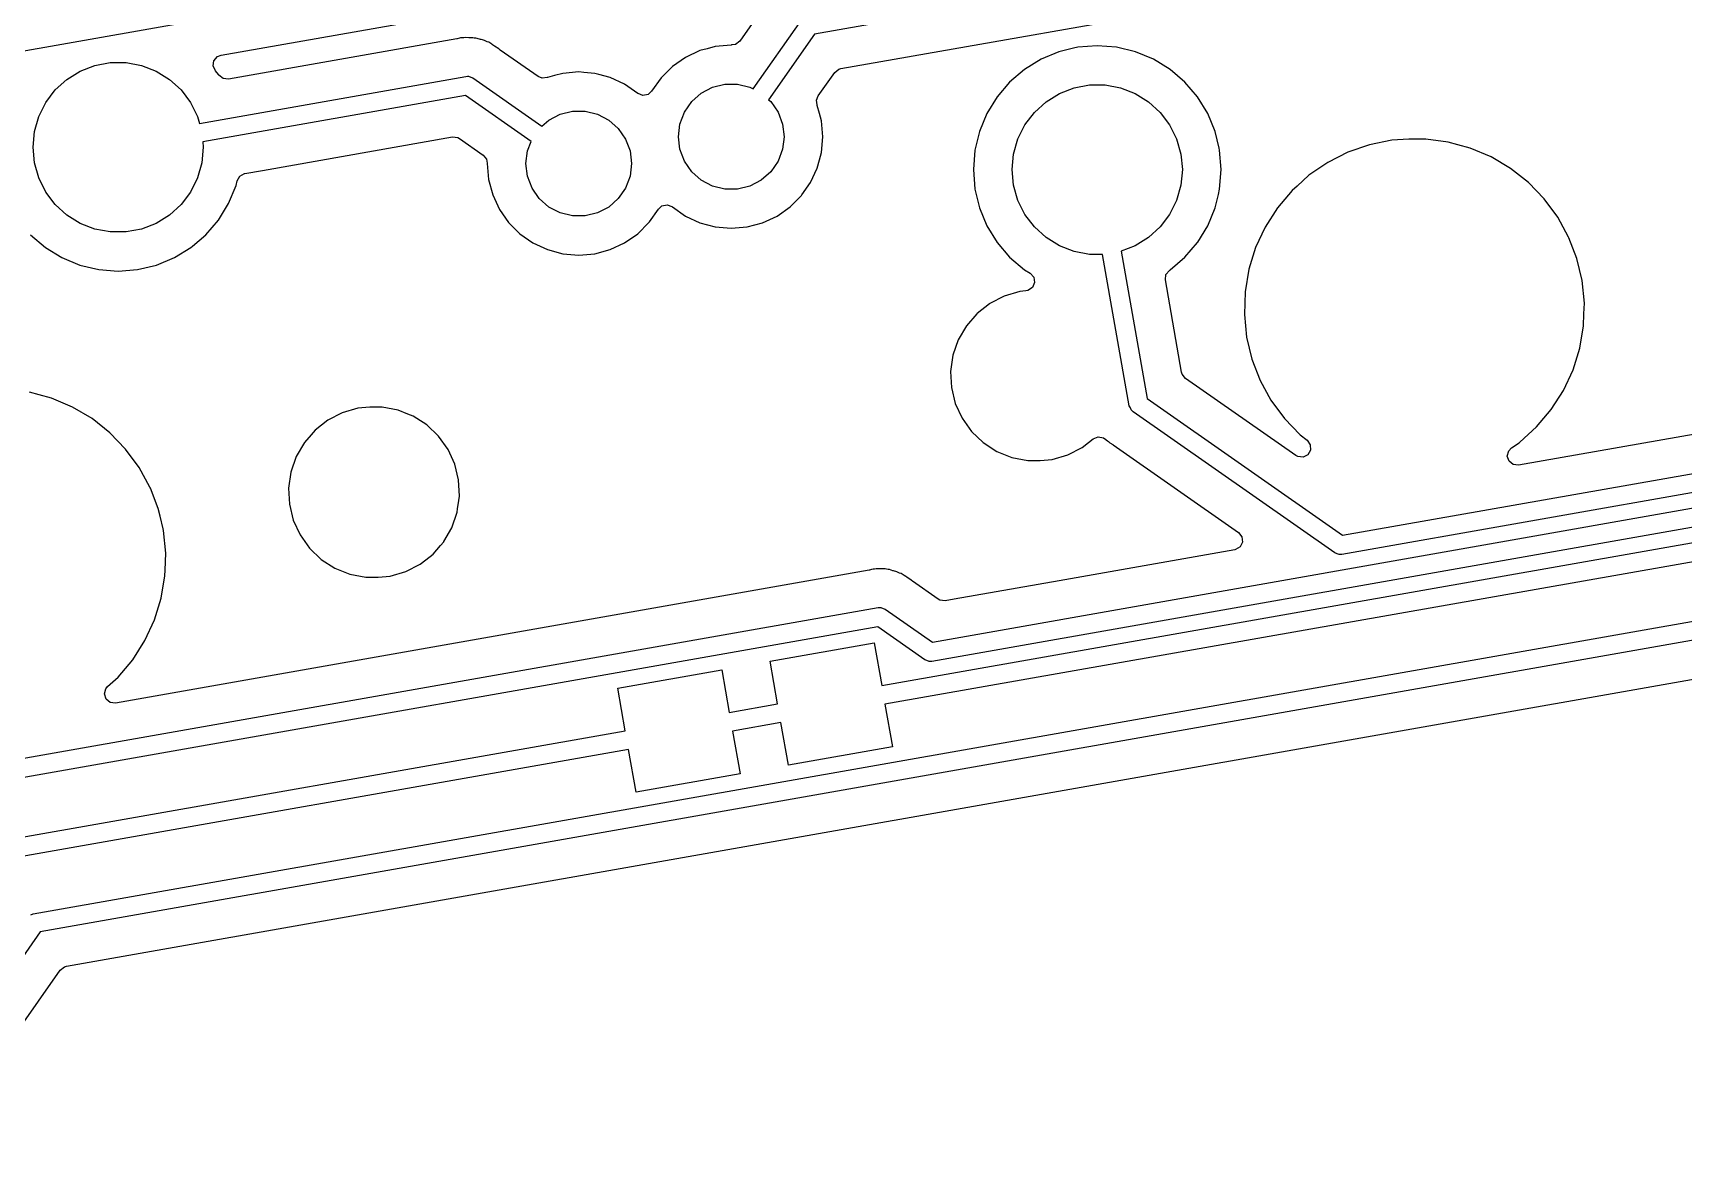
# Model space of a CAD drawing. Extents: x -140 to 29, y -83 to 10.
# Drawn here: x -104.92 to -83.09, y -37.67 to -22.68 of the extents above; entities that cross this region are included whole.
import ezdxf

# ---------------------------------------------------------------- set-up
doc = ezdxf.new("R2010")
doc.units = 0
doc.layers.add('BLACK', color=7, linetype='CONTINUOUS')

msp = doc.modelspace()

# ---------------------------------------------------------------- linework, layer by layer
at = {"layer": 'BLACK', "linetype": 'CONTINUOUS'}
for p, q in [((-52.0292, -13.5745), (-108.202, -23.4792)), ((-102.437, -22.9791), (-86.7335, -20.2101)), ((-86.1108, -21.2036), (-94.5865, -22.6981)), ((-94.2394, -23.1532), (-86.4939, -21.7875)), ((-95.197, -22.2475), (-95.577, -22.7902)), ((-95.4, -23.424), (-94.7616, -22.5123)), ((-94.5865, -22.6981), (-95.1949, -23.5669)), ((-99.3189, -22.7623), (-102.339, -23.2949)), ((-99.3131, -22.761), (-99.3189, -22.7623)), ((-99.2829, -22.7527), (-99.3131, -22.761)), ((-99.2676, -22.7485), (-99.2829, -22.7527)), ((-99.2474, -22.7481), (-99.2676, -22.7485)), ((-99.2277, -22.7462), (-99.2474, -22.7481)), ((-99.2077, -22.7427), (-99.2277, -22.7462)), ((-99.1607, -22.7463), (-99.2077, -22.7427)), ((-99.1548, -22.7465), (-99.1607, -22.7463)), ((-99.1249, -22.746), (-99.1548, -22.7465)), ((-99.1076, -22.7457), (-99.1249, -22.746)), ((-99.0879, -22.7504), (-99.1076, -22.7457)), ((-99.1076, -22.7457), (-99.1076, -22.7457)), ((-99.1076, -22.7457), (-99.1076, -22.7457)), ((-99.0684, -22.7535), (-99.0879, -22.7504)), ((-99.0482, -22.755), (-99.0684, -22.7535)), ((-99.0035, -22.7702), (-99.0482, -22.755)), ((-98.9978, -22.7719), (-99.0035, -22.7702)), ((-98.9806, -22.776), (-98.9978, -22.7719)), ((-98.9519, -22.7828), (-98.9806, -22.776)), ((-98.934, -22.7922), (-98.9519, -22.7828)), ((-98.9158, -22.8001), (-98.934, -22.7922)), ((-98.8966, -22.8066), (-98.9158, -22.8001)), ((-98.8571, -22.8324), (-98.8966, -22.8066)), ((-98.852, -22.8354), (-98.8571, -22.8324)), ((-98.8458, -22.8387), (-98.852, -22.8354)), ((-98.8213, -22.8559), (-98.8458, -22.8387)), ((-98.7627, -22.8942), (-98.8213, -22.8559)), ((-98.7567, -22.8994), (-98.7627, -22.8942)), ((-98.7565, -22.8991), (-98.7567, -22.8994)), ((-98.7445, -22.9097), (-98.7565, -22.8991)), ((-98.2436, -23.2604), (-98.7445, -22.9097)), ((-96.1038, -22.9167), (-96.2952, -23.0059)), ((-96.0091, -22.8913), (-96.1038, -22.9167)), ((-96.1038, -22.9167), (-96.1038, -22.9167)), ((-95.8998, -22.862), (-96.0091, -22.8913)), ((-95.6894, -22.8436), (-95.8998, -22.862)), ((-95.6839, -22.8436), (-95.6894, -22.8436)), ((-95.6894, -22.8436), (-95.6894, -22.8436)), ((-95.6894, -22.8436), (-95.6894, -22.8436)), ((-95.6325, -22.8345), (-95.6839, -22.8423)), ((-95.6839, -22.8423), (-95.6839, -22.8436)), ((-95.577, -22.7902), (-95.6325, -22.8345)), ((-91.1611, -22.8864), (-91.355, -22.9329)), ((-91.105, -22.8729), (-91.1611, -22.8864)), ((-90.8487, -22.8527), (-91.105, -22.8729)), ((-90.5923, -22.8729), (-90.8487, -22.8527)), ((-90.3423, -22.9329), (-90.5923, -22.8729)), ((-104.298, -23.1881), (-104.105, -23.1131)), ((-104.105, -23.1131), (-103.901, -23.075)), ((-103.901, -23.075), (-103.693, -23.075)), ((-103.693, -23.075), (-103.489, -23.1131)), ((-103.489, -23.1131), (-103.295, -23.1881)), ((-102.54, -23.1203), (-102.53, -23.0501)), ((-102.511, -23.1851), (-102.54, -23.1203)), ((-102.53, -23.0501), (-102.483, -22.9967)), ((-102.483, -22.9967), (-102.437, -22.9791)), ((-96.4682, -23.1271), (-96.6176, -23.2764)), ((-96.2952, -23.0059), (-96.4682, -23.1271)), ((-96.4682, -23.1271), (-96.4682, -23.1271)), ((-91.5925, -23.0313), (-91.8118, -23.1656)), ((-91.5886, -23.0297), (-91.5925, -23.0313)), ((-91.355, -22.9329), (-91.5886, -23.0297)), ((-90.1048, -23.0313), (-90.3423, -22.9329)), ((-89.8855, -23.1656), (-90.1048, -23.0313)), ((-104.628, -23.4373), (-104.475, -23.2974)), ((-104.475, -23.2974), (-104.298, -23.1881)), ((-103.295, -23.1881), (-103.119, -23.2974)), ((-103.119, -23.2974), (-102.965, -23.4373)), ((-102.722, -23.8788), (-99.1983, -23.2574)), ((-102.471, -23.2321), (-102.511, -23.1851)), ((-102.468, -23.2366), (-102.471, -23.2321)), ((-102.471, -23.2321), (-102.471, -23.2321)), ((-102.465, -23.2422), (-102.468, -23.2366)), ((-102.41, -23.287), (-102.465, -23.2422)), ((-102.339, -23.2949), (-102.41, -23.287)), ((-99.1983, -23.2574), (-99.1759, -23.2567)), ((-99.1759, -23.2567), (-99.1716, -23.2556)), ((-99.1716, -23.2556), (-99.169, -23.2565)), ((-99.169, -23.2565), (-99.1627, -23.2563)), ((-99.1627, -23.2563), (-99.1342, -23.2682)), ((-99.1342, -23.2682), (-99.1049, -23.2781)), ((-99.1049, -23.2781), (-98.1932, -23.9165)), ((-98.1883, -23.282), (-98.2436, -23.2604)), ((-98.1254, -23.2725), (-98.1883, -23.282)), ((-98.1249, -23.274), (-98.1254, -23.2725)), ((-98.1197, -23.2721), (-98.1249, -23.274)), ((-98.025, -23.2468), (-98.1197, -23.2721)), ((-97.9157, -23.2175), (-98.025, -23.2468)), ((-97.7053, -23.1991), (-97.9157, -23.2175)), ((-97.637, -23.205), (-97.7053, -23.1991)), ((-97.7053, -23.1991), (-97.7053, -23.1991)), ((-97.4949, -23.2175), (-97.637, -23.205)), ((-97.4405, -23.2321), (-97.4949, -23.2175)), ((-97.2909, -23.2721), (-97.4405, -23.2321)), ((-97.0995, -23.3614), (-97.2909, -23.2721)), ((-97.2909, -23.2721), (-97.2909, -23.2721)), ((-96.9262, -23.4828), (-97.0995, -23.3614)), ((-96.6176, -23.2764), (-96.7419, -23.4539)), ((-96.6176, -23.2764), (-96.6176, -23.2764)), ((-94.5391, -23.5169), (-94.3207, -23.205)), ((-94.3207, -23.205), (-94.2653, -23.1607)), ((-94.2653, -23.1607), (-94.2394, -23.1532)), ((-92.0073, -23.3326), (-92.1743, -23.5281)), ((-91.8118, -23.1656), (-92.0073, -23.3326)), ((-91.8118, -23.1656), (-91.8118, -23.1656)), ((-91.8118, -23.1656), (-91.8118, -23.1656)), ((-89.69, -23.3326), (-89.8855, -23.1656)), ((-89.8855, -23.1656), (-89.8855, -23.1656)), ((-89.523, -23.5281), (-89.69, -23.3326)), ((-104.753, -23.6029), (-104.628, -23.4373)), ((-102.965, -23.4373), (-102.84, -23.6029)), ((-99.2058, -23.5126), (-102.678, -24.1249)), ((-98.337, -24.1209), (-99.2058, -23.5126)), ((-96.9248, -23.4839), (-96.9262, -23.4828)), ((-96.9243, -23.4841), (-96.9248, -23.4839)), ((-96.922, -23.4857), (-96.9243, -23.4841)), ((-96.9216, -23.4851), (-96.922, -23.4857)), ((-96.8589, -23.5103), (-96.9216, -23.4851)), ((-96.7892, -23.4968), (-96.8589, -23.5103)), ((-96.7432, -23.453), (-96.7892, -23.4968)), ((-96.7419, -23.4539), (-96.7432, -23.453)), ((-96.2122, -23.592), (-96.0862, -23.4804)), ((-96.0862, -23.4804), (-95.9371, -23.4021)), ((-95.9371, -23.4021), (-95.7736, -23.3618)), ((-95.7736, -23.3618), (-95.6052, -23.3618)), ((-95.6052, -23.3618), (-95.4417, -23.4021)), ((-95.4417, -23.4021), (-95.4, -23.424)), ((-95.1949, -23.5669), (-95.1666, -23.592)), ((-94.5608, -23.5722), (-94.5391, -23.5169)), ((-94.5512, -23.6351), (-94.5608, -23.5722)), ((-92.1743, -23.5281), (-92.3086, -23.7474)), ((-92.1743, -23.5281), (-92.1743, -23.5281)), ((-91.5266, -23.5935), (-91.3501, -23.4842)), ((-91.3501, -23.4842), (-91.1565, -23.4092)), ((-91.1565, -23.4092), (-90.9525, -23.3711)), ((-90.9525, -23.3711), (-90.7448, -23.3711)), ((-90.7448, -23.3711), (-90.5408, -23.4092)), ((-90.5408, -23.4092), (-90.3472, -23.4842)), ((-90.3472, -23.4842), (-90.1707, -23.5935)), ((-89.3887, -23.7474), (-89.523, -23.5281)), ((-89.523, -23.5281), (-89.523, -23.5281)), ((-104.922, -34.3331), (-44.9613, -23.7604)), ((-104.903, -23.9885), (-104.846, -23.7888)), ((-104.846, -23.7888), (-104.753, -23.6029)), ((-102.84, -23.6029), (-102.748, -23.7888)), ((-102.748, -23.7888), (-102.722, -23.8788)), ((-98.1021, -23.8358), (-97.953, -23.7576)), ((-97.953, -23.7576), (-97.7895, -23.7173)), ((-97.7895, -23.7173), (-97.6211, -23.7173)), ((-97.6211, -23.7173), (-97.4576, -23.7576)), ((-97.4576, -23.7576), (-97.3085, -23.8358)), ((-96.3676, -23.8881), (-96.3079, -23.7306)), ((-96.3079, -23.7306), (-96.2122, -23.592)), ((-95.1666, -23.592), (-95.0709, -23.7306)), ((-95.0709, -23.7306), (-95.0112, -23.8881)), ((-94.5528, -23.6357), (-94.5512, -23.6351)), ((-94.5509, -23.6408), (-94.5528, -23.6357)), ((-94.5223, -23.7474), (-94.5509, -23.6408)), ((-94.4962, -23.8448), (-94.5223, -23.7474)), ((-92.3086, -23.7474), (-92.407, -23.9849)), ((-91.8051, -23.899), (-91.68, -23.7333)), ((-91.68, -23.7333), (-91.5266, -23.5935)), ((-90.1707, -23.5935), (-90.0173, -23.7333)), ((-90.0173, -23.7333), (-89.8922, -23.899)), ((-89.2903, -23.9849), (-89.3887, -23.7474)), ((-104.922, -24.1952), (-104.903, -23.9885)), ((-44.9287, -24.0085), (-104.828, -34.5703)), ((-98.1932, -23.9165), (-98.1021, -23.8358)), ((-97.3085, -23.8358), (-97.1825, -23.9475)), ((-97.1825, -23.9475), (-97.0868, -24.0861)), ((-96.3879, -24.0552), (-96.3676, -23.8881)), ((-95.0112, -23.8881), (-94.9909, -24.0552)), ((-94.4778, -24.0552), (-94.4962, -23.8448)), ((-92.407, -23.9849), (-92.467, -24.2349)), ((-91.8977, -24.0849), (-91.8051, -23.899)), ((-89.8922, -23.899), (-89.7996, -24.0849)), ((-89.2372, -24.2061), (-89.2903, -23.9849)), ((-104.903, -24.4019), (-104.922, -24.1952)), ((-102.672, -24.1952), (-102.691, -24.4019)), ((-102.678, -24.1249), (-102.672, -24.1952)), ((-101.889, -24.502), (-99.3764, -24.059)), ((-99.3764, -24.059), (-99.3058, -24.0669)), ((-99.3058, -24.0669), (-99.2822, -24.0799)), ((-99.2822, -24.0799), (-98.9703, -24.2983)), ((-98.3835, -24.2435), (-98.337, -24.1209)), ((-97.0868, -24.0861), (-97.0271, -24.2435)), ((-96.3676, -24.2224), (-96.3879, -24.0552)), ((-96.3079, -24.3798), (-96.3676, -24.2224)), ((-95.0112, -24.2224), (-95.0709, -24.3798)), ((-94.9909, -24.0552), (-95.0112, -24.2224)), ((-94.4962, -24.2656), (-94.4778, -24.0552)), ((-91.9545, -24.2845), (-91.8977, -24.0849)), ((-89.7996, -24.0849), (-89.7428, -24.2845)), ((-89.2303, -24.2349), (-89.2372, -24.2061)), ((-87.2498, -24.1616), (-87.5336, -24.2601)), ((-87.2497, -24.1616), (-87.2498, -24.1616)), ((-86.9553, -24.1017), (-87.2497, -24.1616)), ((-86.7305, -24.0867), (-86.9553, -24.1017)), ((-86.9553, -24.1017), (-86.9553, -24.1017)), ((-86.9553, -24.1017), (-86.9553, -24.1017)), ((-86.5052, -24.0867), (-86.7305, -24.0867)), ((-86.2074, -24.1267), (-86.5052, -24.0867)), ((-86.0802, -24.1616), (-86.2074, -24.1267)), ((-86.2074, -24.1267), (-86.2074, -24.1267)), ((-86.2074, -24.1267), (-86.2074, -24.1267)), ((-85.9176, -24.2061), (-86.0802, -24.1616)), ((-85.641, -24.3234), (-85.9176, -24.2061)), ((-104.846, -24.6016), (-104.903, -24.4019)), ((-102.691, -24.4019), (-102.748, -24.6016)), ((-98.9703, -24.2983), (-98.926, -24.3537)), ((-98.926, -24.3537), (-98.9182, -24.4052)), ((-98.9182, -24.4052), (-98.9169, -24.4052)), ((-98.9169, -24.4052), (-98.9169, -24.4107)), ((-98.9169, -24.4107), (-98.9169, -24.4107)), ((-98.9169, -24.4107), (-98.9169, -24.4107)), ((-98.9169, -24.4107), (-98.8985, -24.6211)), ((-98.4038, -24.4107), (-98.3835, -24.2435)), ((-98.3835, -24.5778), (-98.4038, -24.4107)), ((-97.0271, -24.2435), (-97.0068, -24.4107)), ((-97.0068, -24.4107), (-97.0271, -24.5778)), ((-96.2122, -24.5184), (-96.3079, -24.3798)), ((-95.0709, -24.3798), (-95.1666, -24.5184)), ((-94.5509, -24.4696), (-94.5217, -24.3609)), ((-94.5217, -24.3609), (-94.4962, -24.2656)), ((-92.467, -24.2349), (-92.4872, -24.4913)), ((-91.9737, -24.4913), (-91.9545, -24.2845)), ((-89.7428, -24.2845), (-89.7237, -24.4913)), ((-89.2101, -24.4913), (-89.2303, -24.2349)), ((-87.8018, -24.3957), (-88.0495, -24.5657)), ((-87.5336, -24.2601), (-87.8018, -24.3957)), ((-85.6409, -24.3234), (-85.641, -24.3234)), ((-85.641, -24.3234), (-85.641, -24.3234)), ((-85.3824, -24.4765), (-85.6409, -24.3234)), ((-104.753, -24.7874), (-104.846, -24.6016)), ((-104.48, -35.0254), (-44.895, -24.5189)), ((-102.748, -24.6016), (-102.84, -24.7874)), ((-102.238, -24.7015), (-102.223, -24.6379)), ((-102.223, -24.6379), (-102.188, -24.5763)), ((-102.188, -24.5763), (-102.125, -24.5436)), ((-102.125, -24.5436), (-102.123, -24.5432)), ((-102.123, -24.5432), (-101.889, -24.502)), ((-98.8985, -24.6211), (-98.8439, -24.8251)), ((-98.3238, -24.7353), (-98.3835, -24.5778)), ((-97.0271, -24.5778), (-97.0868, -24.7353)), ((-96.0862, -24.6301), (-96.2122, -24.5184)), ((-95.9371, -24.7083), (-96.0862, -24.6301)), ((-95.2926, -24.6301), (-95.4417, -24.7083)), ((-95.1666, -24.5184), (-95.2926, -24.6301)), ((-94.755, -24.8251), (-94.6401, -24.661)), ((-94.6401, -24.661), (-94.5509, -24.4696)), ((-94.5509, -24.4696), (-94.5509, -24.4696)), ((-92.4872, -24.4913), (-92.467, -24.7476)), ((-91.9545, -24.698), (-91.9737, -24.4913)), ((-89.7237, -24.4913), (-89.7428, -24.698)), ((-89.2303, -24.7476), (-89.2101, -24.4913)), ((-88.0495, -24.5657), (-88.2074, -24.7085)), ((-88.0495, -24.5657), (-88.0495, -24.5657)), ((-88.0495, -24.5657), (-88.0495, -24.5657)), ((-87.606, -29.3266), (-60.6587, -24.5751)), ((-85.3824, -24.4766), (-85.3824, -24.4765)), ((-85.1466, -24.6628), (-85.3824, -24.4766)), ((-84.9377, -24.8788), (-85.1466, -24.6628)), ((-85.1466, -24.6628), (-85.1466, -24.6628)), ((-104.628, -24.9531), (-104.753, -24.7874)), ((-102.84, -24.7874), (-102.965, -24.9531)), ((-102.337, -24.9391), (-102.238, -24.7015)), ((-102.238, -24.7015), (-102.238, -24.7015)), ((-102.238, -24.7015), (-102.238, -24.7015)), ((-98.8439, -24.8251), (-98.7546, -25.0165)), ((-98.2281, -24.8739), (-98.3238, -24.7353)), ((-98.1021, -24.9855), (-98.2281, -24.8739)), ((-97.1825, -24.8739), (-97.3085, -24.9855)), ((-97.0868, -24.7353), (-97.1825, -24.8739)), ((-95.7736, -24.7486), (-95.9371, -24.7083)), ((-95.6052, -24.7486), (-95.7736, -24.7486)), ((-95.4417, -24.7083), (-95.6052, -24.7486)), ((-94.9106, -24.9834), (-94.7613, -24.834)), ((-94.7613, -24.834), (-94.755, -24.8251)), ((-92.467, -24.7476), (-92.407, -24.9976)), ((-91.8977, -24.8977), (-91.9545, -24.698)), ((-89.7428, -24.698), (-89.7996, -24.8977)), ((-89.2903, -24.9976), (-89.2475, -24.8195)), ((-89.2475, -24.8195), (-89.2303, -24.7476)), ((-88.2724, -24.7673), (-88.4664, -24.9968)), ((-88.2074, -24.7085), (-88.2724, -24.7673)), ((-88.2724, -24.7673), (-88.2724, -24.7673)), ((-60.5643, -24.8123), (-87.6135, -29.5818)), ((-84.7594, -25.1207), (-84.9377, -24.8788)), ((-104.475, -25.0929), (-104.628, -24.9531)), ((-104.298, -25.2022), (-104.475, -25.0929)), ((-103.119, -25.0929), (-103.295, -25.2022)), ((-102.965, -24.9531), (-103.119, -25.0929)), ((-102.457, -25.1355), (-102.337, -24.9391)), ((-98.7546, -25.0165), (-98.6335, -25.1895)), ((-97.953, -25.0638), (-98.1021, -24.9855)), ((-97.7895, -25.1041), (-97.953, -25.0638)), ((-97.6211, -25.1041), (-97.7895, -25.1041)), ((-97.4576, -25.0638), (-97.6211, -25.1041)), ((-97.3085, -24.9855), (-97.4576, -25.0638)), ((-96.7706, -25.18), (-96.6529, -25.012)), ((-96.6529, -25.012), (-96.6515, -25.0129)), ((-96.6515, -25.0129), (-96.6056, -24.9691)), ((-96.6056, -24.9691), (-96.5358, -24.9556)), ((-96.5358, -24.9556), (-96.4731, -24.9807)), ((-96.4731, -24.9807), (-96.4727, -24.9802)), ((-96.4727, -24.9802), (-96.4705, -24.9818)), ((-96.4705, -24.9818), (-96.4699, -24.982)), ((-96.4699, -24.982), (-96.4685, -24.9831)), ((-96.4685, -24.9831), (-96.4682, -24.9834)), ((-96.4682, -24.9834), (-96.4682, -24.9834)), ((-96.4682, -24.9834), (-96.2952, -25.1045)), ((-96.2952, -25.1045), (-96.1038, -25.1938)), ((-95.275, -25.1938), (-95.0836, -25.1045)), ((-95.0836, -25.1045), (-94.9106, -24.9834)), ((-93.0298, -30.7399), (-60.397, -24.9859)), ((-92.407, -24.9976), (-92.3086, -25.2351)), ((-91.8051, -25.0835), (-91.8977, -24.8977)), ((-91.68, -25.2492), (-91.8051, -25.0835)), ((-89.8922, -25.0835), (-90.0173, -25.2492)), ((-89.7996, -24.8977), (-89.8922, -25.0835)), ((-89.3882, -25.2341), (-89.2903, -24.9976)), ((-88.4664, -24.9968), (-88.6281, -25.25)), ((-88.4664, -24.9968), (-88.4664, -24.9968)), ((-104.105, -25.2772), (-104.298, -25.2022)), ((-103.901, -25.3154), (-104.105, -25.2772)), ((-103.693, -25.3154), (-103.901, -25.3154)), ((-103.489, -25.2772), (-103.693, -25.3154)), ((-103.295, -25.2022), (-103.489, -25.2772)), ((-102.638, -25.3538), (-102.471, -25.1583)), ((-102.471, -25.1583), (-102.457, -25.1355)), ((-102.471, -25.1583), (-102.471, -25.1583)), ((-98.6335, -25.1895), (-98.4841, -25.3388)), ((-96.9265, -25.3388), (-96.7772, -25.1895)), ((-96.7772, -25.1895), (-96.7706, -25.18)), ((-96.1038, -25.1938), (-95.8998, -25.2484)), ((-95.8998, -25.2484), (-95.6894, -25.2668)), ((-95.6894, -25.2668), (-95.479, -25.2484)), ((-95.479, -25.2484), (-95.275, -25.1938)), ((-93.7, -31.3151), (-59.5705, -25.2971)), ((-60.3026, -25.2231), (-93.0374, -30.9951)), ((-92.3086, -25.2351), (-92.1743, -25.4544)), ((-91.5266, -25.389), (-91.68, -25.2492)), ((-90.0173, -25.2492), (-90.1707, -25.389)), ((-89.5207, -25.4505), (-89.3887, -25.2351)), ((-89.3887, -25.2351), (-89.3882, -25.2341)), ((-88.6281, -25.25), (-88.7546, -25.5226)), ((-84.615, -25.3842), (-84.7594, -25.1207)), ((-104.955, -25.3538), (-104.76, -25.5208)), ((-104.76, -25.5208), (-104.541, -25.6551)), ((-103.053, -25.6551), (-102.834, -25.5208)), ((-102.834, -25.5208), (-102.813, -25.5027)), ((-102.813, -25.5027), (-102.638, -25.3538)), ((-98.4841, -25.3388), (-98.3111, -25.46)), ((-98.3111, -25.46), (-98.1197, -25.5492)), ((-97.2909, -25.5492), (-97.0995, -25.46)), ((-97.0995, -25.46), (-96.9265, -25.3388)), ((-59.5271, -25.5433), (-93.6566, -31.5613)), ((-92.1743, -25.4544), (-92.0073, -25.6499)), ((-91.3501, -25.4983), (-91.5266, -25.389)), ((-91.1565, -25.5733), (-91.3501, -25.4983)), ((-90.3472, -25.4983), (-90.5316, -25.5697)), ((-90.1707, -25.389), (-90.3472, -25.4983)), ((-89.69, -25.6499), (-89.523, -25.4544)), ((-89.523, -25.4544), (-89.5207, -25.4505)), ((-89.523, -25.4544), (-89.523, -25.4544)), ((-88.7546, -25.5226), (-88.8436, -25.8096)), ((-88.7546, -25.5226), (-88.7546, -25.5226)), ((-88.7546, -25.5226), (-88.7546, -25.5226)), ((-84.6108, -25.3951), (-84.615, -25.3842)), ((-84.507, -25.6646), (-84.6108, -25.3951)), ((-104.541, -25.6551), (-104.303, -25.7535)), ((-104.303, -25.7535), (-104.053, -25.8136)), ((-103.54, -25.8136), (-103.29, -25.7535)), ((-103.29, -25.7535), (-103.053, -25.6551)), ((-98.1197, -25.5492), (-97.9157, -25.6039)), ((-97.9157, -25.6039), (-97.7053, -25.6223)), ((-97.7053, -25.6223), (-97.4949, -25.6039)), ((-97.4949, -25.6039), (-97.2909, -25.5492)), ((-92.0073, -25.6499), (-91.8118, -25.8169)), ((-90.9525, -25.6115), (-91.1565, -25.5733)), ((-90.7781, -25.6115), (-90.9525, -25.6115)), ((-90.4251, -27.6131), (-90.7781, -25.6115)), ((-90.5316, -25.5697), (-90.1879, -27.5187)), ((-89.8855, -25.8169), (-89.69, -25.6499)), ((-84.4374, -25.9569), (-84.507, -25.6646)), ((-104.053, -25.8136), (-103.797, -25.8337)), ((-103.797, -25.8337), (-103.54, -25.8136)), ((-91.8118, -25.8169), (-91.7374, -25.8624)), ((-91.7374, -25.8624), (-91.6898, -25.9151)), ((-91.6898, -25.9151), (-91.6782, -25.9851)), ((-89.9483, -25.949), (-89.9405, -25.8784)), ((-89.7328, -27.1716), (-89.9483, -25.949)), ((-89.9405, -25.8784), (-89.8957, -25.8233)), ((-89.8957, -25.8233), (-89.8901, -25.8197)), ((-89.8901, -25.8197), (-89.8886, -25.8187)), ((-89.8886, -25.8187), (-89.8855, -25.8169)), ((-89.8855, -25.8169), (-89.8855, -25.8169)), ((-89.8855, -25.8169), (-89.8855, -25.8169)), ((-88.8436, -25.8096), (-88.8936, -26.1059)), ((-70.7904, -25.8452), (-85.2781, -28.3998)), ((-84.4073, -26.2559), (-84.4374, -25.9569)), ((-92.0785, -26.1636), (-92.2695, -26.2621)), ((-91.8723, -26.103), (-92.0785, -26.1636)), ((-91.7913, -26.0953), (-91.8723, -26.103)), ((-91.8723, -26.103), (-91.8723, -26.103)), ((-91.8723, -26.103), (-91.8723, -26.103)), ((-91.8723, -26.103), (-91.8723, -26.103)), ((-91.8723, -26.103), (-91.8723, -26.103)), ((-91.7652, -26.09), (-91.7913, -26.0953)), ((-91.7063, -26.0503), (-91.7652, -26.09)), ((-91.6782, -25.9851), (-91.7063, -26.0503)), ((-88.8936, -26.1059), (-88.9036, -26.4062)), ((-92.443, -26.4001), (-92.5793, -26.5574)), ((-92.4385, -26.3949), (-92.443, -26.4001)), ((-92.2761, -26.2672), (-92.4385, -26.3949)), ((-92.4385, -26.3949), (-92.4385, -26.3949)), ((-92.4385, -26.3949), (-92.4385, -26.3949)), ((-92.2695, -26.2621), (-92.2761, -26.2672)), ((-88.9036, -26.4062), (-88.8736, -26.7052)), ((-84.4173, -26.5562), (-84.4121, -26.4001)), ((-84.4121, -26.4001), (-84.4073, -26.2559)), ((-84.4073, -26.2559), (-84.4073, -26.2559)), ((-84.4073, -26.2559), (-84.4073, -26.2559)), ((-84.4073, -26.2559), (-84.4073, -26.2559)), ((-92.5793, -26.5574), (-92.6867, -26.7435)), ((-84.4673, -26.8525), (-84.4173, -26.5562)), ((-84.4173, -26.5562), (-84.4173, -26.5562)), ((-92.6867, -26.7435), (-92.757, -26.9466)), ((-88.8736, -26.7052), (-88.8039, -26.9975)), ((-84.5563, -27.1395), (-84.4673, -26.8525)), ((-92.757, -26.9466), (-92.7876, -27.1594)), ((-88.8039, -26.9975), (-88.6959, -27.2779)), ((-92.7876, -27.1594), (-92.7774, -27.3741)), ((-89.7253, -27.1975), (-89.7328, -27.1716)), ((-89.6809, -27.2529), (-89.7253, -27.1975)), ((-88.2238, -28.2733), (-89.6809, -27.2529)), ((-88.6959, -27.2779), (-88.5515, -27.5414)), ((-84.6828, -27.4121), (-84.5564, -27.1395)), ((-84.5564, -27.1395), (-84.5563, -27.1395)), ((-104.841, -27.4696), (-104.968, -27.4347)), ((-104.678, -27.5141), (-104.841, -27.4696)), ((-92.7774, -27.3741), (-92.7267, -27.583)), ((-84.8445, -27.6654), (-84.6828, -27.4121)), ((-104.402, -27.6314), (-104.678, -27.5141)), ((-104.143, -27.7845), (-104.402, -27.6314)), ((-104.402, -27.6314), (-104.402, -27.6314)), ((-104.402, -27.6314), (-104.402, -27.6314)), ((-100.833, -27.7073), (-101.024, -27.8058)), ((-100.627, -27.6467), (-100.833, -27.7073)), ((-100.467, -27.6314), (-100.627, -27.6467)), ((-100.627, -27.6467), (-100.627, -27.6467)), ((-100.627, -27.6467), (-100.627, -27.6467)), ((-100.627, -27.6467), (-100.627, -27.6467)), ((-100.627, -27.6467), (-100.627, -27.6467)), ((-100.306, -27.6314), (-100.467, -27.6314)), ((-100.467, -27.6314), (-100.467, -27.6314)), ((-100.095, -27.6721), (-100.306, -27.6314)), ((-100.306, -27.6314), (-100.306, -27.6314)), ((-99.9654, -27.7239), (-100.095, -27.6721)), ((-99.8952, -27.752), (-99.9654, -27.7239)), ((-92.7267, -27.583), (-92.6374, -27.7785)), ((-90.4114, -27.6408), (-90.4251, -27.6131)), ((-90.3996, -27.6695), (-90.4114, -27.6408)), ((-90.395, -27.6738), (-90.3996, -27.6695)), ((-90.3938, -27.6762), (-90.395, -27.6738)), ((-90.39, -27.6785), (-90.3938, -27.6762)), ((-90.3737, -27.6938), (-90.39, -27.6785)), ((-87.7069, -29.5611), (-90.3737, -27.6938)), ((-90.1879, -27.5187), (-87.606, -29.3266)), ((-88.5515, -27.5414), (-88.3732, -27.7834)), ((-85.0385, -27.8948), (-84.8445, -27.6654)), ((-84.8445, -27.6654), (-84.8445, -27.6654)), ((-103.907, -27.9708), (-104.143, -27.7845)), ((-104.143, -27.7845), (-104.143, -27.7845)), ((-101.193, -27.9387), (-101.246, -27.9994)), ((-101.024, -27.8058), (-101.193, -27.9387)), ((-101.193, -27.9387), (-101.193, -27.9387)), ((-101.193, -27.9387), (-101.193, -27.9387)), ((-101.024, -27.8058), (-101.024, -27.8058)), ((-99.8464, -27.7834), (-99.8952, -27.752)), ((-99.7143, -27.8682), (-99.8464, -27.7834)), ((-99.5588, -28.0165), (-99.7143, -27.8682)), ((-92.6374, -27.7785), (-92.5128, -27.9536)), ((-88.3732, -27.7834), (-88.1643, -27.9994)), ((-85.2614, -28.0964), (-85.0385, -27.8948)), ((-85.0385, -27.8948), (-85.0385, -27.8948)), ((-85.0385, -27.8948), (-85.0385, -27.8948)), ((-103.698, -28.1868), (-103.907, -27.9708)), ((-103.907, -27.9708), (-103.907, -27.9708)), ((-101.334, -28.1011), (-101.442, -28.2873)), ((-101.246, -27.9994), (-101.334, -28.1011)), ((-99.4341, -28.1916), (-99.5588, -28.0165)), ((-99.5588, -28.0165), (-99.5588, -28.0165)), ((-92.5128, -27.9536), (-92.3572, -28.1019)), ((-92.3572, -28.1019), (-92.1764, -28.2181)), ((-91.2381, -28.2628), (-91.047, -28.1643)), ((-91.047, -28.1643), (-90.9666, -28.1011)), ((-90.9666, -28.1011), (-90.902, -28.0503)), ((-90.902, -28.0503), (-90.8361, -28.0239)), ((-90.8361, -28.0239), (-90.7664, -28.0373)), ((-90.7664, -28.0373), (-90.7376, -28.0601)), ((-90.7376, -28.0601), (-90.7368, -28.0591)), ((-90.7368, -28.0591), (-90.7309, -28.0645)), ((-90.7309, -28.0645), (-90.7143, -28.0761)), ((-90.7143, -28.0761), (-90.6991, -28.0886)), ((-90.6991, -28.0886), (-90.6845, -28.1027)), ((-90.6845, -28.1027), (-90.6435, -28.126)), ((-90.6435, -28.126), (-90.6385, -28.1292)), ((-90.6385, -28.1292), (-88.9793, -29.291)), ((-88.1643, -27.9994), (-88.0734, -28.0712)), ((-88.0734, -28.0712), (-88.0323, -28.1291)), ((-88.0323, -28.1291), (-88.0291, -28.2)), ((-85.3713, -28.1718), (-85.2706, -28.1027)), ((-85.2706, -28.1027), (-85.2614, -28.0964)), ((-85.2614, -28.0964), (-85.2614, -28.0964)), ((-85.2614, -28.0964), (-85.2614, -28.0964)), ((-103.52, -28.4287), (-103.698, -28.1868)), ((-101.442, -28.2873), (-101.512, -28.4904)), ((-99.3448, -28.3871), (-99.4341, -28.1916)), ((-92.1764, -28.2181), (-91.9768, -28.298)), ((-91.9768, -28.298), (-91.7658, -28.3387)), ((-91.7658, -28.3387), (-91.7658, -28.3387)), ((-91.7658, -28.3387), (-91.6047, -28.3387)), ((-91.6047, -28.3387), (-91.4443, -28.3234)), ((-91.6047, -28.3387), (-91.6047, -28.3387)), ((-91.6047, -28.3387), (-91.6047, -28.3387)), ((-91.6047, -28.3387), (-91.6047, -28.3387)), ((-91.4443, -28.3234), (-91.2381, -28.2628)), ((-91.4443, -28.3234), (-91.4443, -28.3234)), ((-91.4443, -28.3234), (-91.4443, -28.3234)), ((-91.2381, -28.2628), (-91.2381, -28.2628)), ((-91.2381, -28.2628), (-91.2381, -28.2628)), ((-88.1986, -28.2869), (-88.2238, -28.2733)), ((-88.1279, -28.2938), (-88.1986, -28.2869)), ((-88.0647, -28.2614), (-88.1279, -28.2938)), ((-88.0291, -28.2), (-88.0647, -28.2614)), ((-85.4259, -28.2797), (-85.4081, -28.211)), ((-85.4038, -28.3472), (-85.4259, -28.2797)), ((-85.4081, -28.211), (-85.3713, -28.1718)), ((-85.3487, -28.3919), (-85.4038, -28.3472)), ((-103.376, -28.6922), (-103.52, -28.4287)), ((-101.512, -28.4904), (-101.543, -28.7031)), ((-99.2941, -28.596), (-99.3448, -28.3871)), ((-99.2839, -28.8107), (-99.2941, -28.596)), ((-99.2941, -28.596), (-99.2941, -28.596)), ((-85.2781, -28.3998), (-85.3487, -28.3919)), ((-103.371, -28.7031), (-103.376, -28.6922)), ((-103.268, -28.9726), (-103.371, -28.7031)), ((-101.543, -28.7031), (-101.532, -28.9178)), ((-99.2922, -28.8688), (-99.2839, -28.8107)), ((-103.243, -29.0752), (-103.268, -28.9726)), ((-101.532, -28.9178), (-101.482, -29.1267)), ((-99.3848, -29.2266), (-99.3145, -29.0235)), ((-99.3145, -29.0235), (-99.3077, -28.9764)), ((-99.3077, -28.9764), (-99.2922, -28.8688)), ((-103.204, -29.2404), (-103.243, -29.0752)), ((-103.198, -29.2649), (-103.204, -29.2404)), ((-101.482, -29.1267), (-101.392, -29.3222)), ((-99.4912, -29.411), (-99.3848, -29.2266)), ((-99.3848, -29.2266), (-99.3848, -29.2266)), ((-103.168, -29.5639), (-103.198, -29.2649)), ((-101.392, -29.3222), (-101.268, -29.4973)), ((-99.633, -29.5752), (-99.5361, -29.4633)), ((-99.5361, -29.4633), (-99.4923, -29.4128)), ((-99.4923, -29.4128), (-99.4912, -29.411)), ((-88.9793, -29.291), (-88.935, -29.3464)), ((-88.9277, -29.417), (-88.9597, -29.4804)), ((-88.935, -29.3464), (-88.9277, -29.417)), ((-103.175, -29.7887), (-103.168, -29.5639)), ((-103.168, -29.5639), (-103.168, -29.5639)), ((-103.168, -29.5639), (-103.168, -29.5639)), ((-103.168, -29.5639), (-103.168, -29.5639)), ((-101.268, -29.4973), (-101.112, -29.6457)), ((-101.112, -29.6457), (-100.931, -29.7619)), ((-99.7867, -29.6961), (-99.633, -29.5752)), ((-99.633, -29.5752), (-99.633, -29.5752)), ((-99.633, -29.5752), (-99.633, -29.5752)), ((-89.0297, -29.5183), (-91.3535, -29.928)), ((-89.0209, -29.5164), (-89.0297, -29.5183)), ((-88.9597, -29.4804), (-89.0209, -29.5164)), ((-87.6776, -29.571), (-87.7069, -29.5611)), ((-87.6491, -29.5829), (-87.6776, -29.571)), ((-87.6428, -29.5827), (-87.6491, -29.5829)), ((-87.6402, -29.5836), (-87.6428, -29.5827)), ((-87.6358, -29.5825), (-87.6402, -29.5836)), ((-87.6135, -29.5818), (-87.6358, -29.5825)), ((-93.8658, -29.7887), (-103.831, -31.5459)), ((-103.228, -30.1605), (-103.178, -29.8642)), ((-103.178, -29.8642), (-103.175, -29.7887)), ((-103.178, -29.8642), (-103.178, -29.8642)), ((-100.931, -29.7619), (-100.732, -29.8418)), ((-100.732, -29.8418), (-100.521, -29.8824)), ((-100.521, -29.8824), (-100.521, -29.8824)), ((-100.521, -29.8824), (-100.36, -29.8824)), ((-100.36, -29.8824), (-100.199, -29.8671)), ((-100.36, -29.8824), (-100.36, -29.8824)), ((-100.36, -29.8824), (-100.36, -29.8824)), ((-100.36, -29.8824), (-100.36, -29.8824)), ((-100.199, -29.8671), (-99.993, -29.8066)), ((-100.199, -29.8671), (-100.199, -29.8671)), ((-100.199, -29.8671), (-100.199, -29.8671)), ((-99.993, -29.8066), (-99.802, -29.7081)), ((-99.993, -29.8066), (-99.993, -29.8066)), ((-99.993, -29.8066), (-99.993, -29.8066)), ((-99.802, -29.7081), (-99.7867, -29.6961)), ((-93.86, -29.7874), (-93.8658, -29.7887)), ((-93.8326, -29.7798), (-93.86, -29.7874)), ((-93.8146, -29.7748), (-93.8326, -29.7798)), ((-93.7943, -29.7745), (-93.8146, -29.7748)), ((-93.7746, -29.7726), (-93.7943, -29.7745)), ((-93.7547, -29.7691), (-93.7746, -29.7726)), ((-93.7076, -29.7727), (-93.7547, -29.7691)), ((-93.7017, -29.7729), (-93.7076, -29.7727)), ((-93.6734, -29.7724), (-93.7017, -29.7729)), ((-93.6545, -29.772), (-93.6734, -29.7724)), ((-93.6348, -29.7767), (-93.6545, -29.772)), ((-93.6545, -29.772), (-93.6545, -29.772)), ((-93.6545, -29.772), (-93.6545, -29.772)), ((-93.6153, -29.7798), (-93.6348, -29.7767)), ((-93.5951, -29.7813), (-93.6153, -29.7798)), ((-93.5504, -29.7965), (-93.5951, -29.7813)), ((-93.5447, -29.7982), (-93.5504, -29.7965)), ((-93.4988, -29.8091), (-93.5447, -29.7982)), ((-93.4809, -29.8186), (-93.4988, -29.8091)), ((-93.4627, -29.8264), (-93.4809, -29.8186)), ((-93.4436, -29.8329), (-93.4627, -29.8264)), ((-93.4041, -29.8588), (-93.4436, -29.8329)), ((-93.4436, -29.8329), (-93.4436, -29.8329)), ((-93.399, -29.8618), (-93.4041, -29.8588)), ((-93.3928, -29.865), (-93.399, -29.8618)), ((-93.3683, -29.8822), (-93.3928, -29.865)), ((-93.3928, -29.865), (-93.3928, -29.865)), ((-93.3096, -29.9206), (-93.3683, -29.8822)), ((-93.3036, -29.9257), (-93.3096, -29.9206)), ((-93.3034, -29.9255), (-93.3036, -29.9257)), ((-93.2914, -29.936), (-93.3034, -29.9255)), ((-92.9534, -30.1727), (-93.2914, -29.936)), ((-91.3535, -29.928), (-92.7409, -30.1727)), ((-106.51, -32.5344), (-93.7452, -30.2837)), ((-103.317, -30.4475), (-103.228, -30.1605)), ((-93.7452, -30.2837), (-93.7229, -30.283)), ((-93.7229, -30.283), (-93.7185, -30.2819)), ((-93.7185, -30.2819), (-93.7159, -30.2828)), ((-93.7159, -30.2828), (-93.7096, -30.2826)), ((-93.7096, -30.2826), (-93.6811, -30.2946)), ((-93.6811, -30.2946), (-93.6518, -30.3044)), ((-93.6518, -30.3044), (-93.0298, -30.7399)), ((-92.9299, -30.1857), (-92.9534, -30.1727)), ((-92.8593, -30.1935), (-92.9299, -30.1857)), ((-92.7409, -30.1727), (-92.8593, -30.1935)), ((-93.7528, -30.5389), (-106.517, -32.7896)), ((-103.443, -30.7201), (-103.317, -30.4475)), ((-103.317, -30.4475), (-103.317, -30.4475)), ((-93.1308, -30.9744), (-93.7528, -30.5389)), ((-103.605, -30.9734), (-103.443, -30.7201)), ((-95.1754, -30.9929), (-93.7996, -30.7503)), ((-93.7996, -30.7503), (-93.7, -31.3151)), ((-103.799, -31.2028), (-103.605, -30.9734)), ((-103.605, -30.9734), (-103.605, -30.9734)), ((-95.0758, -31.5576), (-95.1754, -30.9929)), ((-93.1015, -30.9843), (-93.1308, -30.9744)), ((-93.073, -30.9963), (-93.1015, -30.9843)), ((-93.0666, -30.9961), (-93.073, -30.9963)), ((-93.0641, -30.9969), (-93.0666, -30.9961)), ((-93.0597, -30.9958), (-93.0641, -30.9969)), ((-93.0374, -30.9951), (-93.0597, -30.9958)), ((-103.938, -31.3283), (-103.799, -31.2028)), ((-103.799, -31.2028), (-103.799, -31.2028)), ((-97.1913, -31.3483), (-95.8155, -31.1057)), ((-95.8155, -31.1057), (-95.7159, -31.6705)), ((-103.979, -31.4258), (-103.961, -31.3571)), ((-103.957, -31.4932), (-103.979, -31.4258)), ((-103.961, -31.3571), (-103.938, -31.3283)), ((-97.0917, -31.9131), (-97.1913, -31.3483)), ((-103.902, -31.538), (-103.957, -31.4932)), ((-103.831, -31.5459), (-103.902, -31.538)), ((-95.7159, -31.6705), (-95.0758, -31.5576)), ((-93.6566, -31.5613), (-93.557, -32.126)), ((-95.0324, -31.8038), (-95.6725, -31.9167)), ((-94.9328, -32.3686), (-95.0324, -31.8038)), ((-106.111, -33.5035), (-97.0917, -31.9131)), ((-95.6725, -31.9167), (-95.5729, -32.4815)), ((-97.0483, -32.1593), (-106.017, -33.7407)), ((-96.9487, -32.7241), (-97.0483, -32.1593)), ((-93.557, -32.126), (-94.9328, -32.3686)), ((-95.5729, -32.4815), (-96.9487, -32.7241)), ((-104.95, -34.3468), (-104.922, -34.3331)), ((-104.828, -34.5703), (-113.631, -47.1426)), ((-106.442, -37.7628), (-104.562, -35.0772)), ((-104.562, -35.0772), (-104.506, -35.0329)), ((-104.506, -35.0329), (-104.48, -35.0254))]:
    msp.add_line(p, q, dxfattribs=at)

doc.saveas('drawing.dxf')
